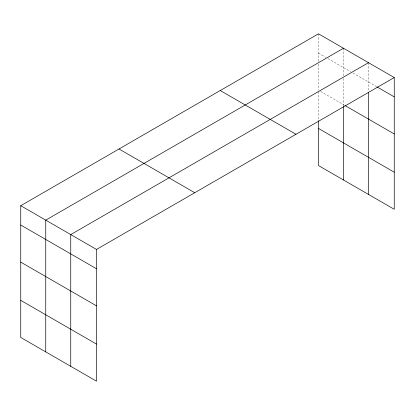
<?xml version="1.0" encoding="UTF-8"?>
<svg xmlns="http://www.w3.org/2000/svg" width="415" height="415" viewBox="0 0 415 415"><rect width="100%" height="100%" fill="white"/><g stroke="black" fill="none" stroke-linecap="round" stroke-linejoin="round"><path stroke-width="0.31" stroke-dasharray="2.08 1.56" d="M318.497 53.136L325.718 57.301M327.938 58.588L350.717 71.738M352.937 73.019L376.332 86.522M320.717 91.513L344.606 105.306M368.494 62.675L368.494 91.596M343.495 48.244L343.495 75.883M343.495 78.44L343.495 105.96M318.497 33.812L318.497 61.446M318.497 64.009L318.497 90.231M318.497 91.528L318.497 120.034"/><path stroke-width="0.62" d="M394.25 77.548L318.497 33.812L20.75 205.71L20.75 337.452L96.503 381.188L96.503 249.446L394.25 77.548L394.25 209.29L318.497 165.554L318.497 120.682M343.495 48.244L45.749 220.147L45.749 351.889M368.494 62.675L70.747 234.579L70.747 366.321M376.893 86.849L394.25 96.871M345.161 105.628L394.25 133.967M318.497 128.453L394.25 172.189M220.241 90.537L295.994 134.273M119.006 148.985L194.76 192.721M20.75 205.71L96.503 249.446M20.75 225.034L96.503 268.77M20.75 262.135L96.503 305.871M20.75 300.356L96.503 344.092M368.494 92.234L368.494 194.417M343.495 106.608L343.495 179.986"/></g></svg>
